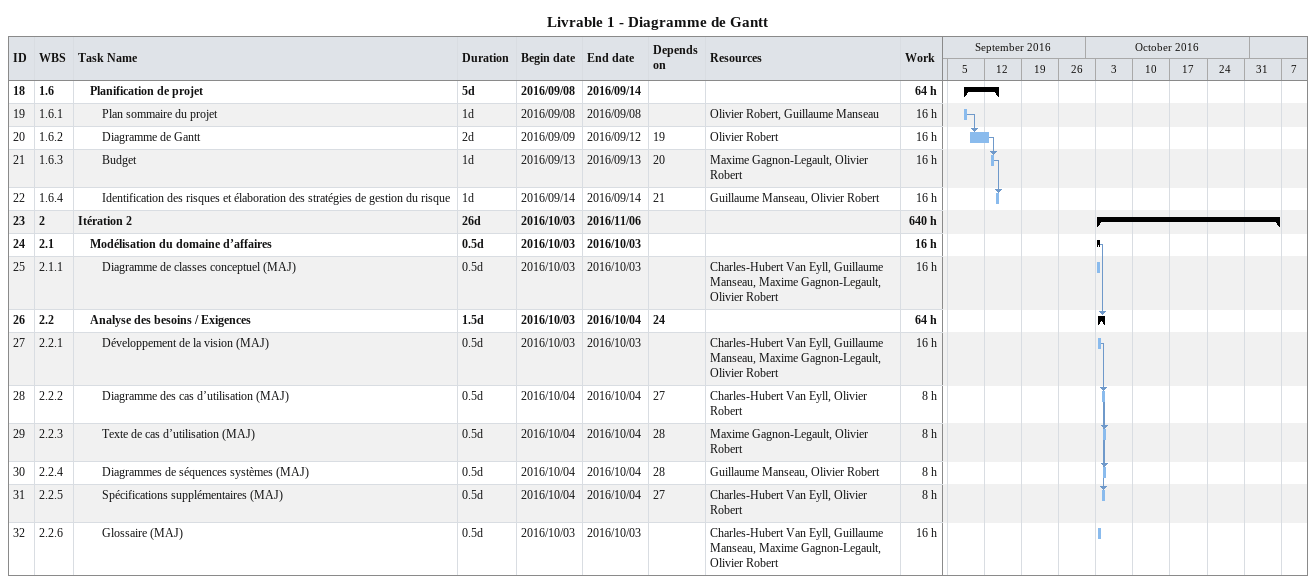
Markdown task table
Livrable 1 - Diagramme de Gantt

| ID | WBS | Task | Duration | Start | Finish | Predecessors | Resources | Work (h) |
|---|---|---|---|---|---|---|---|---|
| 18 | 1.6 | **Planification de projet** | 5d | 2016-09-08 | 2016-09-14 |  |  | 64 |
| 19 | 1.6.1 | Plan sommaire du projet | 1d | 2016-09-08 | 2016-09-08 |  | Olivier Robert, Guillaume Manseau | 16 |
| 20 | 1.6.2 | Diagramme de Gantt | 2d | 2016-09-09 | 2016-09-12 | 19 | Olivier Robert | 16 |
| 21 | 1.6.3 | Budget | 1d | 2016-09-13 | 2016-09-13 | 20 | Maxime Gagnon-Legault, Olivier Robert | 16 |
| 22 | 1.6.4 | Identification des risques et élaboration des stratégies de gestion du risque | 1d | 2016-09-14 | 2016-09-14 | 21 | Guillaume Manseau, Olivier Robert | 16 |
| 23 | 2 | **Itération 2** | 26d | 2016-10-03 | 2016-11-06 |  |  | 640 |
| 24 | 2.1 | **Modélisation du domaine d’affaires** | 0.5d | 2016-10-03 | 2016-10-03 |  |  | 16 |
| 25 | 2.1.1 | Diagramme de classes conceptuel (MAJ) | 0.5d | 2016-10-03 | 2016-10-03 |  | Charles-Hubert Van Eyll, Guillaume Manseau, Maxime Gagnon-Legault, Olivier Robert | 16 |
| 26 | 2.2 | **Analyse des besoins / Exigences** | 1.5d | 2016-10-03 | 2016-10-04 | 24 |  | 64 |
| 27 | 2.2.1 | Développement de la vision (MAJ) | 0.5d | 2016-10-03 | 2016-10-03 |  | Charles-Hubert Van Eyll, Guillaume Manseau, Maxime Gagnon-Legault, Olivier Robert | 16 |
| 28 | 2.2.2 | Diagramme des cas d’utilisation (MAJ) | 0.5d | 2016-10-04 | 2016-10-04 | 27 | Charles-Hubert Van Eyll, Olivier Robert | 8 |
| 29 | 2.2.3 | Texte de cas d’utilisation (MAJ) | 0.5d | 2016-10-04 | 2016-10-04 | 28 | Maxime Gagnon-Legault, Olivier Robert | 8 |
| 30 | 2.2.4 | Diagrammes de séquences systèmes (MAJ) | 0.5d | 2016-10-04 | 2016-10-04 | 28 | Guillaume Manseau, Olivier Robert | 8 |
| 31 | 2.2.5 | Spécifications supplémentaires (MAJ) | 0.5d | 2016-10-04 | 2016-10-04 | 27 | Charles-Hubert Van Eyll, Olivier Robert | 8 |
| 32 | 2.2.6 | Glossaire (MAJ) | 0.5d | 2016-10-03 | 2016-10-03 |  | Charles-Hubert Van Eyll, Guillaume Manseau, Maxime Gagnon-Legault, Olivier Robert | 16 |
